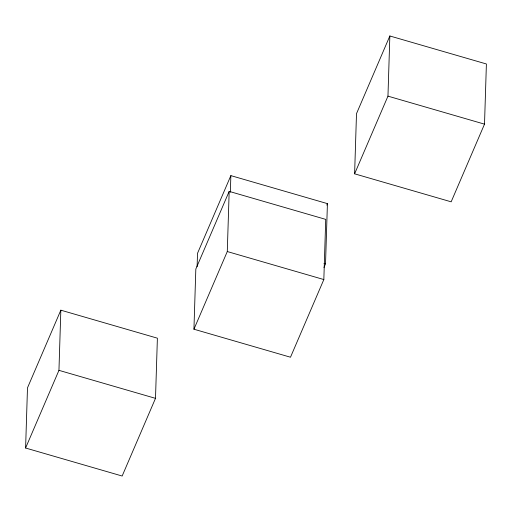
<?xml version="1.0" encoding="UTF-8"?>
<svg xmlns="http://www.w3.org/2000/svg" width="512" height="512" viewBox="0 0 512 512"><rect width="100%" height="100%" fill="white"/><g stroke="black" fill="none" stroke-linecap="round" stroke-linejoin="round"><path stroke-width="0.77" d="M25.6 448.019L27.488 387.853L60.838 310.176L157.389 338.182L155.501 398.349L122.15 476.026L25.6 448.019L58.95 370.342L60.838 310.176M193.939 329.216L195.827 269.05L229.178 191.379L325.728 219.386L323.834 279.552L290.49 357.222L193.939 329.216L227.283 251.546L229.178 191.379M197.101 266.752L197.523 253.293L230.867 175.622L327.418 203.629L325.53 263.795L323.955 267.456M230.349 192.243L230.867 175.622M354.611 173.818L356.499 113.651L389.85 35.974L486.4 63.981L484.512 124.147L451.162 201.824L354.611 173.818L387.962 96.141L389.85 35.974M326.79 205.094L327.418 203.629M387.962 96.141L484.512 124.147M323.994 263.347L325.53 263.795M227.283 251.546L323.834 279.552M58.95 370.342L155.501 398.349"/></g></svg>
